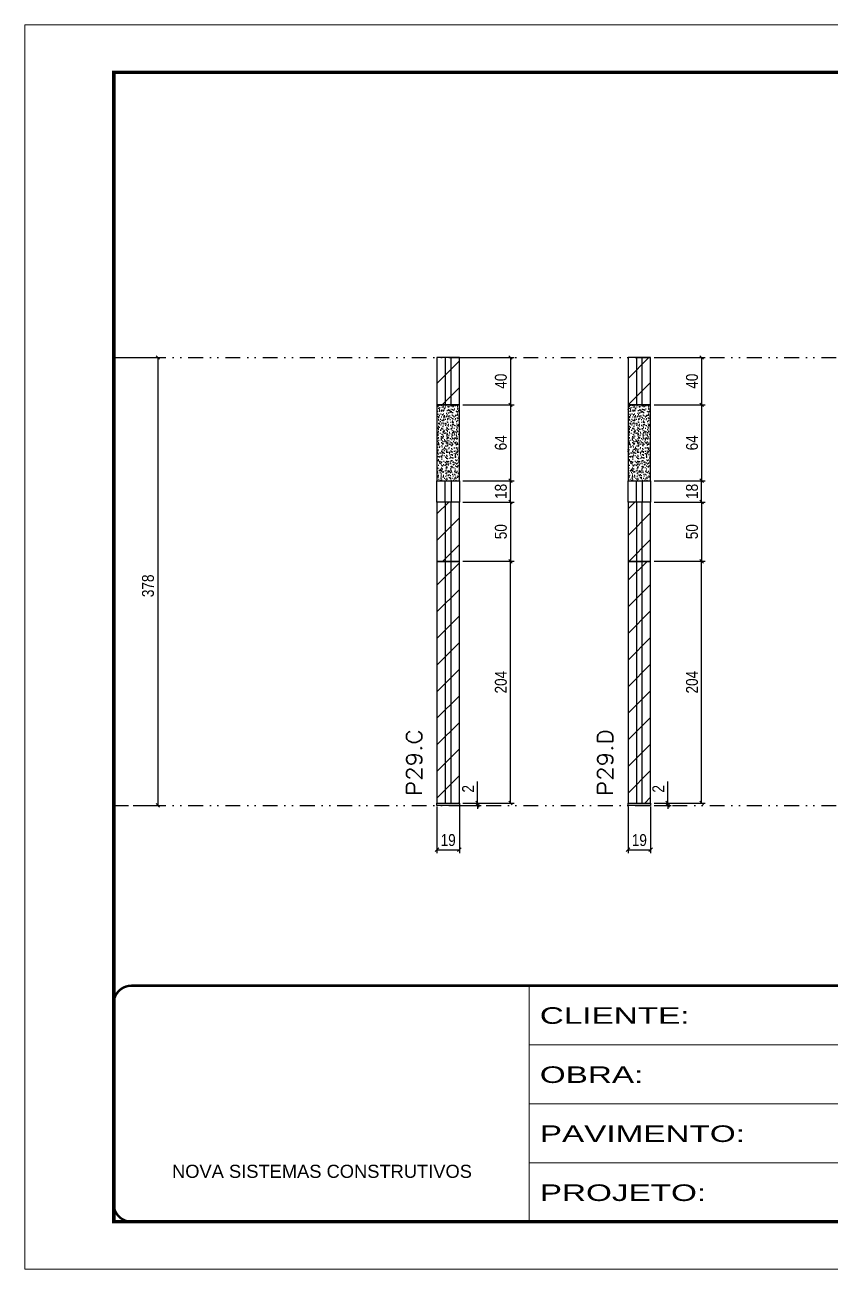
# Model space of a CAD drawing. Extents: x 2949 to 9203, y -16089 to 12527.
# Drawn here: x 7718 to 8397, y -4603 to -3553 of the extents above; entities that cross this region are included whole.
import ezdxf

# ---------------------------------------------------------------- set-up
doc = ezdxf.new("R2010")
doc.units = 0
for name, pattern in [('CONTINUO', [0]), ('DASHED', [0.75, 0.5, -0.25]), ('DIVIDE2', [0.625, 0.25, -0.125, 0, -0.125, 0, -0.125])]:
    doc.linetypes.add(name, pattern=pattern)
for name, color, linetype in [('COTA', 241, 'Continuous'), ('cotas', 4, 'Continuous'), ('Nível', 160, 'Continuous'), ('Painéis', 200, 'Continuous'), ('SARR_2.2x7', 40, 'Continuous')]:
    doc.layers.add(name, color=color, linetype=linetype)
for name, color, linetype, lineweight in [('Folhas', 255, 'Continuous', 9), ('Hachura', 251, 'Continuous', 9), ('SARRAFO DE PRESSAO', 251, 'DASHED', 9), ('Texto Seção', 7, 'Continuous', 15)]:
    doc.layers.add(name, color=color, linetype=linetype, lineweight=lineweight)
doc.styles.add('ARIAL', font='arial.ttf')
doc.styles.add('COTA TECNICA', font='techl___.ttf', dxfattribs={"height": 10})
doc.styles.add('COTA TECNICA-50', font='techl___.ttf', dxfattribs={"height": 10})
doc.styles.add('REGUA-120', font='ROMANS.shx', dxfattribs={"height": 15})
doc.styles.add('Tecnologia', font='')
doc.styles.get('Tecnologia').set_extended_font_data('Forgotten Futurist')
doc.dimstyles.new('COTA PAINEL-50', dxfattribs={"dimtxt": 10, "dimasz": 3, "dimexe": 3, "dimexo": 3, "dimgap": 3, "dimtad": 1, "dimdec": 1, "dimzin": 12, "dimdsep": 46, "dimtxsty": 'COTA TECNICA-50', "dimblk1": 'OBLIQUE', "dimblk2": 'OBLIQUE', "dimsah": 1, "dimcen": 0.9, "dimclrd": 4, "dimclre": 4, "dimclrt": 240, "dimadec": 1, "dimazin": 3, "dimtfac": 1, "dimtdec": 1, "dimtmove": 0, "dimatfit": 3, "dimfxl": 1, "dimtolj": 1, "dimtzin": 12, "dimarcsym": 0})
doc.dimstyles.new('PAINEL', dxfattribs={"dimtxt": 10, "dimasz": 3, "dimexe": 3, "dimexo": 3, "dimgap": 3, "dimtad": 1, "dimdec": 1, "dimzin": 12, "dimdsep": 46, "dimtxsty": 'COTA TECNICA', "dimblk1": 'OBLIQUE', "dimblk2": 'OBLIQUE', "dimsah": 1, "dimcen": 0.9, "dimclrd": 4, "dimclre": 4, "dimclrt": 240, "dimadec": 1, "dimazin": 3, "dimtfac": 1, "dimtdec": 1, "dimtmove": 0, "dimatfit": 3, "dimfxl": 1, "dimtolj": 1, "dimtzin": 12, "dimarcsym": 0})
pattern_1 = [(45, (-122888.467, -34199.222), (-11.2253202, 11.2253202), [])]
pattern_2 = [(45, (13.5, 3405.725), (-11.22532, 11.22532), [])]

# ---------------------------------------------------------------- blocks, each defined once
blk = doc.blocks.new('9999999999')
at = {"color": 30, "linetype": 'CONTINUO'}
for p, q in [((98564.6, 34230.2), (98564.6, 34429.4)), ((98564.6, 34379.6), (99584, 34379.6)), ((98564.6, 34329.8), (99488, 34329.8)), ((98564.6, 34280), (99488, 34280))]:
    blk.add_line(p, q, dxfattribs=at)
at = {"color": 30, "linetype": 'CONTINUO', "const_width": 2}
blk.add_lwpolyline([(99584, 34230.2), (99584, 34414.4, 0.414214), (99569, 34429.4), (98229, 34429.4, 0.414214), (98214, 34414.4), (98214, 34245.2, 0.414214), (98229, 34230.2), (99584, 34230.2)], format="xyb", dxfattribs=at)
at = {"layer": 'Folhas'}
blk.add_lwpolyline([(98139, 34190.2), (99624, 34190.2), (99624, 35240.2), (98139, 35240.2)], close=True, dxfattribs=at)
at = {"layer": 'Folhas', "color": 30, "const_width": 3}
blk.add_lwpolyline([(98214, 34230.2), (99584, 34230.2), (99584, 35200.2), (98214, 35200.2)], close=True, dxfattribs=at)
at = {"color": 7, "linetype": 'Continuous', "ltscale": 5, "style": 'ARIAL'}
blk.add_text('NOVA SISTEMAS CONSTRUTIVOS', height=11.059, dxfattribs=at).set_placement((98263.2, 34267.2))
at = {"layer": 'Folhas', "color": 7, "style": 'Tecnologia', "width": 1.5}
for s, p in [('CLIENTE:', (98573.7, 34397.2)), ('OBRA:', (98573.7, 34347.3)), ('PAVIMENTO:', (98573.7, 34297.5)), ('PROJETO:', (98573.7, 34247.7))]:
    blk.add_text(s, height=14, dxfattribs=at).set_placement(p)
blk = doc.blocks.new('_Oblique')
at = {"color": 0, "linetype": 'ByBlock', "lineweight": -2}
blk.add_line((-0.5, -0.5), (0.5, 0.5), dxfattribs=at)
blk = doc.blocks.new('*D1842')
at = {"layer": 'cotas', "color": 4, "linetype": 'ByBlock', "lineweight": -2, "transparency": 16777216}
for p, q in [((7795.5, -3834), (7832.8, -3834)), ((7829.8, -3834), (7829.8, -4212)), ((7809, -4212), (7832.8, -4212))]:
    blk.add_line(p, q, dxfattribs=at)
at = {"layer": 'Defpoints', "color": 0, "linetype": 'ByBlock', "transparency": 16777216}
for p in [(7792.5, -3834), (7806, -4212), (7829.8, -4212)]:
    blk.add_point(p, dxfattribs=at)
at = {"layer": 'cotas', "color": 4, "linetype": 'ByBlock', "lineweight": -2, "transparency": 16777216, "xscale": 3, "yscale": 3, "zscale": 3}
for p, rotation in [((7829.8, -3834), 90), ((7829.8, -4212), 270)]:
    blk.add_blockref('_Oblique', p, dxfattribs=dict(at, rotation=rotation))
at = {"layer": 'cotas', "color": 240, "linetype": 'ByBlock', "transparency": 16777216, "insert": (7821.5, -4026.7), "char_height": 10, "attachment_point": 5, "rotation": 90, "style": 'COTA TECNICA'}
blk.add_mtext('\\A1;378', dxfattribs=at)
blk = doc.blocks.new('*D1828')
at = {"layer": 'COTA', "color": 4, "lineweight": -2, "transparency": 16777216}
for p, q in [((8065.4, -4213), (8065.4, -4252.4)), ((8084.4, -4213), (8084.4, -4252.4)), ((8065.4, -4249.4), (8084.4, -4249.4))]:
    blk.add_line(p, q, dxfattribs=at)
at = {"layer": 'Defpoints', "color": 0, "transparency": 16777216}
for p in [(8065.4, -4210), (8084.4, -4210), (8084.4, -4249.4)]:
    blk.add_point(p, dxfattribs=at)
at = {"layer": 'COTA', "color": 4, "lineweight": -2, "transparency": 16777216, "xscale": 3, "yscale": 3, "zscale": 3, "rotation": 180}
blk.add_blockref('_Oblique', (8065.4, -4249.4), dxfattribs=at)
at = {"layer": 'COTA', "color": 4, "lineweight": -2, "transparency": 16777216, "xscale": 3, "yscale": 3, "zscale": 3}
blk.add_blockref('_Oblique', (8084.4, -4249.4), dxfattribs=at)
at = {"layer": 'COTA', "color": 240, "transparency": 16777216, "insert": (8074.9, -4241.3), "char_height": 10, "attachment_point": 5, "style": 'COTA TECNICA'}
blk.add_mtext('\\A1;19', dxfattribs=at)
blk = doc.blocks.new('*D1829')
at = {"layer": 'COTA', "color": 4, "lineweight": -2, "transparency": 16777216}
for p, q in [((8099.7, -4210), (8099.7, -4191.9)), ((8087.4, -4210), (8102.7, -4210)), ((8099.7, -4212), (8099.7, -4210)), ((8087.4, -4212), (8102.7, -4212)), ((8099.7, -4212), (8099.7, -4215))]:
    blk.add_line(p, q, dxfattribs=at)
at = {"layer": 'Defpoints', "color": 0, "transparency": 16777216}
for p in [(8084.4, -4210), (8099.7, -4210), (8084.4, -4212)]:
    blk.add_point(p, dxfattribs=at)
at = {"layer": 'COTA', "color": 4, "lineweight": -2, "transparency": 16777216, "xscale": 3, "yscale": 3, "zscale": 3}
for p, rotation in [((8099.7, -4210), 270), ((8099.7, -4212), 90)]:
    blk.add_blockref('_Oblique', p, dxfattribs=dict(at, rotation=rotation))
at = {"layer": 'COTA', "color": 240, "transparency": 16777216, "insert": (8091.7, -4198), "char_height": 10, "attachment_point": 5, "rotation": 90, "style": 'COTA TECNICA-50'}
blk.add_mtext('\\A1;2', dxfattribs=at)
blk = doc.blocks.new('*D1852')
at = {"layer": 'COTA', "color": 4, "linetype": 'ByBlock', "lineweight": -2, "transparency": 16777216}
for p, q in [((8087.4, -3874), (8130.5, -3874)), ((8127.5, -3874), (8127.5, -3938)), ((8087.4, -3938), (8130.5, -3938))]:
    blk.add_line(p, q, dxfattribs=at)
at = {"layer": 'Defpoints', "color": 0, "linetype": 'ByBlock', "transparency": 16777216}
for p in [(8084.4, -3874), (8084.4, -3938), (8127.5, -3938)]:
    blk.add_point(p, dxfattribs=at)
at = {"layer": 'COTA', "color": 4, "linetype": 'ByBlock', "lineweight": -2, "transparency": 16777216, "xscale": 3, "yscale": 3, "zscale": 3}
for p, rotation in [((8127.5, -3874), 90), ((8127.5, -3938), 270)]:
    blk.add_blockref('_Oblique', p, dxfattribs=dict(at, rotation=rotation))
at = {"layer": 'COTA', "color": 240, "linetype": 'ByBlock', "transparency": 16777216, "insert": (8119.4, -3906), "char_height": 10, "attachment_point": 5, "rotation": 90, "style": 'COTA TECNICA'}
blk.add_mtext('\\A1;64', dxfattribs=at)
blk = doc.blocks.new('*D1853')
at = {"layer": 'COTA', "color": 4, "linetype": 'ByBlock', "lineweight": -2, "transparency": 16777216}
for p, q in [((8087.4, -4006), (8130.5, -4006)), ((8127.5, -4210), (8127.5, -4006)), ((8087.4, -4210), (8130.5, -4210))]:
    blk.add_line(p, q, dxfattribs=at)
at = {"layer": 'Defpoints', "color": 0, "linetype": 'ByBlock', "transparency": 16777216}
for p in [(8084.4, -4006), (8127.5, -4006), (8084.4, -4210)]:
    blk.add_point(p, dxfattribs=at)
at = {"layer": 'COTA', "color": 4, "linetype": 'ByBlock', "lineweight": -2, "transparency": 16777216, "xscale": 3, "yscale": 3, "zscale": 3}
for p, rotation in [((8127.5, -4006), 90), ((8127.5, -4210), 270)]:
    blk.add_blockref('_Oblique', p, dxfattribs=dict(at, rotation=rotation))
at = {"layer": 'COTA', "color": 240, "linetype": 'ByBlock', "transparency": 16777216, "insert": (8119.4, -4108), "char_height": 10, "attachment_point": 5, "rotation": 90, "style": 'COTA TECNICA'}
blk.add_mtext('\\A1;204', dxfattribs=at)
blk = doc.blocks.new('*D1830')
at = {"layer": 'COTA', "color": 4, "lineweight": -2, "transparency": 16777216}
for p, q in [((8226.8, -4213), (8226.8, -4252.4)), ((8245.8, -4213), (8245.8, -4252.4)), ((8226.8, -4249.4), (8245.8, -4249.4))]:
    blk.add_line(p, q, dxfattribs=at)
at = {"layer": 'Defpoints', "color": 0, "transparency": 16777216}
for p in [(8226.8, -4210), (8245.8, -4210), (8245.8, -4249.4)]:
    blk.add_point(p, dxfattribs=at)
at = {"layer": 'COTA', "color": 4, "lineweight": -2, "transparency": 16777216, "xscale": 3, "yscale": 3, "zscale": 3, "rotation": 180}
blk.add_blockref('_Oblique', (8226.8, -4249.4), dxfattribs=at)
at = {"layer": 'COTA', "color": 4, "lineweight": -2, "transparency": 16777216, "xscale": 3, "yscale": 3, "zscale": 3}
blk.add_blockref('_Oblique', (8245.8, -4249.4), dxfattribs=at)
at = {"layer": 'COTA', "color": 240, "transparency": 16777216, "insert": (8236.3, -4241.3), "char_height": 10, "attachment_point": 5, "style": 'COTA TECNICA'}
blk.add_mtext('\\A1;19', dxfattribs=at)
blk = doc.blocks.new('*D1831')
at = {"layer": 'COTA', "color": 4, "lineweight": -2, "transparency": 16777216}
for p, q in [((8260.3, -4210), (8260.3, -4191.9)), ((8248.8, -4210), (8263.3, -4210)), ((8260.3, -4212), (8260.3, -4210)), ((8248.8, -4212), (8263.3, -4212)), ((8260.3, -4212), (8260.3, -4215))]:
    blk.add_line(p, q, dxfattribs=at)
at = {"layer": 'Defpoints', "color": 0, "transparency": 16777216}
for p in [(8245.8, -4210), (8260.3, -4210), (8245.8, -4212)]:
    blk.add_point(p, dxfattribs=at)
at = {"layer": 'COTA', "color": 4, "lineweight": -2, "transparency": 16777216, "xscale": 3, "yscale": 3, "zscale": 3}
for p, rotation in [((8260.3, -4210), 270), ((8260.3, -4212), 90)]:
    blk.add_blockref('_Oblique', p, dxfattribs=dict(at, rotation=rotation))
at = {"layer": 'COTA', "color": 240, "transparency": 16777216, "insert": (8252.3, -4198), "char_height": 10, "attachment_point": 5, "rotation": 90, "style": 'COTA TECNICA-50'}
blk.add_mtext('\\A1;2', dxfattribs=at)
blk = doc.blocks.new('*D1854')
at = {"layer": 'COTA', "color": 4, "linetype": 'ByBlock', "lineweight": -2, "transparency": 16777216}
for p, q in [((8248.8, -3874), (8291.9, -3874)), ((8288.9, -3874), (8288.9, -3938)), ((8248.8, -3938), (8291.9, -3938))]:
    blk.add_line(p, q, dxfattribs=at)
at = {"layer": 'Defpoints', "color": 0, "linetype": 'ByBlock', "transparency": 16777216}
for p in [(8245.8, -3874), (8245.8, -3938), (8288.9, -3938)]:
    blk.add_point(p, dxfattribs=at)
at = {"layer": 'COTA', "color": 4, "linetype": 'ByBlock', "lineweight": -2, "transparency": 16777216, "xscale": 3, "yscale": 3, "zscale": 3}
for p, rotation in [((8288.9, -3874), 90), ((8288.9, -3938), 270)]:
    blk.add_blockref('_Oblique', p, dxfattribs=dict(at, rotation=rotation))
at = {"layer": 'COTA', "color": 240, "linetype": 'ByBlock', "transparency": 16777216, "insert": (8280.8, -3906), "char_height": 10, "attachment_point": 5, "rotation": 90, "style": 'COTA TECNICA'}
blk.add_mtext('\\A1;64', dxfattribs=at)
blk = doc.blocks.new('*D1855')
at = {"layer": 'COTA', "color": 4, "linetype": 'ByBlock', "lineweight": -2, "transparency": 16777216}
for p, q in [((8248.8, -4006), (8291.9, -4006)), ((8288.9, -4210), (8288.9, -4006)), ((8248.8, -4210), (8291.9, -4210))]:
    blk.add_line(p, q, dxfattribs=at)
at = {"layer": 'Defpoints', "color": 0, "linetype": 'ByBlock', "transparency": 16777216}
for p in [(8245.8, -4006), (8288.9, -4006), (8245.8, -4210)]:
    blk.add_point(p, dxfattribs=at)
at = {"layer": 'COTA', "color": 4, "linetype": 'ByBlock', "lineweight": -2, "transparency": 16777216, "xscale": 3, "yscale": 3, "zscale": 3}
for p, rotation in [((8288.9, -4006), 90), ((8288.9, -4210), 270)]:
    blk.add_blockref('_Oblique', p, dxfattribs=dict(at, rotation=rotation))
at = {"layer": 'COTA', "color": 240, "linetype": 'ByBlock', "transparency": 16777216, "insert": (8280.8, -4108), "char_height": 10, "attachment_point": 5, "rotation": 90, "style": 'COTA TECNICA'}
blk.add_mtext('\\A1;204', dxfattribs=at)
blk = doc.blocks.new('*D1833')
at = {"layer": 'COTA', "color": 4, "linetype": 'ByBlock', "lineweight": -2, "transparency": 16777216}
for p, q in [((8087.4, -3956), (8130.5, -3956)), ((8127.5, -3956), (8127.5, -4006)), ((8087.4, -4006), (8130.5, -4006))]:
    blk.add_line(p, q, dxfattribs=at)
at = {"layer": 'Defpoints', "color": 0, "linetype": 'ByBlock', "transparency": 16777216}
for p in [(8084.4, -3956), (8084.4, -4006), (8127.5, -4006)]:
    blk.add_point(p, dxfattribs=at)
at = {"layer": 'COTA', "color": 4, "linetype": 'ByBlock', "lineweight": -2, "transparency": 16777216, "xscale": 3, "yscale": 3, "zscale": 3}
for p, rotation in [((8127.5, -3956), 90), ((8127.5, -4006), 270)]:
    blk.add_blockref('_Oblique', p, dxfattribs=dict(at, rotation=rotation))
at = {"layer": 'COTA', "color": 240, "linetype": 'ByBlock', "transparency": 16777216, "insert": (8119.4, -3981), "char_height": 10, "attachment_point": 5, "rotation": 90, "style": 'COTA TECNICA'}
blk.add_mtext('\\A1;50', dxfattribs=at)
blk = doc.blocks.new('*D1834')
at = {"layer": 'COTA', "color": 4, "linetype": 'ByBlock', "lineweight": -2, "transparency": 16777216}
for p, q in [((8248.8, -3956), (8291.9, -3956)), ((8288.9, -3956), (8288.9, -4006)), ((8248.8, -4006), (8291.9, -4006))]:
    blk.add_line(p, q, dxfattribs=at)
at = {"layer": 'Defpoints', "color": 0, "linetype": 'ByBlock', "transparency": 16777216}
for p in [(8245.8, -3956), (8245.8, -4006), (8288.9, -4006)]:
    blk.add_point(p, dxfattribs=at)
at = {"layer": 'COTA', "color": 4, "linetype": 'ByBlock', "lineweight": -2, "transparency": 16777216, "xscale": 3, "yscale": 3, "zscale": 3}
for p, rotation in [((8288.9, -3956), 90), ((8288.9, -4006), 270)]:
    blk.add_blockref('_Oblique', p, dxfattribs=dict(at, rotation=rotation))
at = {"layer": 'COTA', "color": 240, "linetype": 'ByBlock', "transparency": 16777216, "insert": (8280.8, -3981), "char_height": 10, "attachment_point": 5, "rotation": 90, "style": 'COTA TECNICA'}
blk.add_mtext('\\A1;50', dxfattribs=at)
blk = doc.blocks.new('*D2514')
at = {"layer": 'COTA', "color": 4, "lineweight": -2, "transparency": 16777216}
for p, q in [((8087.4, -3834), (8130.5, -3834)), ((8127.5, -3834), (8127.5, -3874)), ((8087.4, -3874), (8130.5, -3874))]:
    blk.add_line(p, q, dxfattribs=at)
at = {"layer": 'Defpoints', "color": 0, "transparency": 16777216}
for p in [(8084.4, -3834), (8084.4, -3874), (8127.5, -3874)]:
    blk.add_point(p, dxfattribs=at)
at = {"layer": 'COTA', "color": 4, "lineweight": -2, "transparency": 16777216, "xscale": 3, "yscale": 3, "zscale": 3}
for p, rotation in [((8127.5, -3834), 90), ((8127.5, -3874), 270)]:
    blk.add_blockref('_Oblique', p, dxfattribs=dict(at, rotation=rotation))
at = {"layer": 'COTA', "color": 240, "transparency": 16777216, "insert": (8119.4, -3854), "char_height": 10, "attachment_point": 5, "rotation": 90, "style": 'COTA TECNICA-50'}
blk.add_mtext('\\A1;40', dxfattribs=at)
blk = doc.blocks.new('*D2515')
at = {"layer": 'COTA', "color": 4, "lineweight": -2, "transparency": 16777216}
for p, q in [((8248.8, -3834), (8291.9, -3834)), ((8288.9, -3834), (8288.9, -3874)), ((8248.8, -3874), (8291.9, -3874))]:
    blk.add_line(p, q, dxfattribs=at)
at = {"layer": 'Defpoints', "color": 0, "transparency": 16777216}
for p in [(8245.8, -3834), (8245.8, -3874), (8288.9, -3874)]:
    blk.add_point(p, dxfattribs=at)
at = {"layer": 'COTA', "color": 4, "lineweight": -2, "transparency": 16777216, "xscale": 3, "yscale": 3, "zscale": 3}
for p, rotation in [((8288.9, -3834), 90), ((8288.9, -3874), 270)]:
    blk.add_blockref('_Oblique', p, dxfattribs=dict(at, rotation=rotation))
at = {"layer": 'COTA', "color": 240, "transparency": 16777216, "insert": (8280.8, -3854), "char_height": 10, "attachment_point": 5, "rotation": 90, "style": 'COTA TECNICA-50'}
blk.add_mtext('\\A1;40', dxfattribs=at)
blk = doc.blocks.new('*D2854')
at = {"layer": 'COTA', "color": 4, "lineweight": -2, "transparency": 16777216}
for p, q in [((8087.4, -3938), (8130.5, -3938)), ((8127.5, -3956), (8127.5, -3938)), ((8087.4, -3956), (8130.5, -3956))]:
    blk.add_line(p, q, dxfattribs=at)
at = {"layer": 'Defpoints', "color": 0, "transparency": 16777216}
for p in [(8084.4, -3938), (8127.5, -3938), (8084.4, -3956)]:
    blk.add_point(p, dxfattribs=at)
at = {"layer": 'COTA', "color": 4, "lineweight": -2, "transparency": 16777216, "xscale": 3, "yscale": 3, "zscale": 3}
for p, rotation in [((8127.5, -3938), 90), ((8127.5, -3956), 270)]:
    blk.add_blockref('_Oblique', p, dxfattribs=dict(at, rotation=rotation))
at = {"layer": 'COTA', "color": 240, "transparency": 16777216, "insert": (8119.4, -3947), "char_height": 10, "attachment_point": 5, "rotation": 90, "style": 'COTA TECNICA-50'}
blk.add_mtext('\\A1;18', dxfattribs=at)
blk = doc.blocks.new('*D2855')
at = {"layer": 'COTA', "color": 4, "lineweight": -2, "transparency": 16777216}
for p, q in [((8248.8, -3938), (8291.9, -3938)), ((8288.9, -3956), (8288.9, -3938)), ((8248.8, -3956), (8291.9, -3956))]:
    blk.add_line(p, q, dxfattribs=at)
at = {"layer": 'Defpoints', "color": 0, "transparency": 16777216}
for p in [(8245.8, -3938), (8288.9, -3938), (8245.8, -3956)]:
    blk.add_point(p, dxfattribs=at)
at = {"layer": 'COTA', "color": 4, "lineweight": -2, "transparency": 16777216, "xscale": 3, "yscale": 3, "zscale": 3}
for p, rotation in [((8288.9, -3938), 90), ((8288.9, -3956), 270)]:
    blk.add_blockref('_Oblique', p, dxfattribs=dict(at, rotation=rotation))
at = {"layer": 'COTA', "color": 240, "transparency": 16777216, "insert": (8280.8, -3947), "char_height": 10, "attachment_point": 5, "rotation": 90, "style": 'COTA TECNICA-50'}
blk.add_mtext('\\A1;18', dxfattribs=at)

msp = doc.modelspace()

# ---------------------------------------------------------------- hatches: boundary and pattern name
at = {"layer": 'COTA', "linetype": 'ByBlock'}
h = msp.add_hatch(dxfattribs=at)
h.set_pattern_fill('AR-CONC', color=256, scale=0.03)
h.set_pattern_definition([(50, (-123826.207, -37683.947), (5.46554007, -0.47817257), [0.5715, -6.2865]), (355, (-123826.207, -37683.947), (-1.05730264, 5.73170536), [0.4572, -5.02921753]), (100.4514447, (-123825.7515, -37683.987), (4.40823741, 5.25353256), [0.48570026, -5.34270734]), (46.1842, (-123826.207, -37682.423), (8.13237123, -1.26126984), [0.85725, -9.42975]), (96.6355576, (-123825.529, -37682.528), (7.122124, 7.42278374), [0.7285507, -8.01406824]), (351.184151, (-123826.207, -37682.423), (7.122124, 7.42278374), [0.685799, -7.54379196]), (21, (-123825.445, -37682.804), (4.54843174, -3.06795595), [0.5715, -6.2865]), (326, (-123825.445, -37682.804), (1.85406085, 5.52563898), [0.4572, -5.0292]), (71.451445, (-123825.066, -37683.0596), (6.40249258, 2.45768307), [0.48570026, -5.34269813]), (37.5, (-123826.207, -37683.947), (0.092658098, 2.536651166), [0, -4.96824, 0, -5.1054, 0, -5.04825]), (7.5, (-123826.207, -37683.947), (2.004589875, 3.005417245), [0, -2.91084, 0, -4.85394, 0, -1.92405]), (327.5, (-123827.9062, -37683.947), (4.067717855, -0.17186232), [0, -1.905, 0, -5.9436, 0, -7.8867]), (317.5, (-123828.668, -37683.947), (4.44387544, 0.76279473), [0, -2.4765, 0, -3.94716, 0, -5.6007])])
h.paths.add_polyline_path([(8084.45, -3874.03), (8065.45, -3874.03), (8065.45, -3938.03), (8084.45, -3938.03)])
h = msp.add_hatch(dxfattribs=at)
h.set_pattern_fill('AR-CONC', color=256, scale=0.03)
h.set_pattern_definition([(50, (-123664.8526, -37683.947), (5.46554007, -0.47817257), [0.5715, -6.2865]), (355, (-123664.8526, -37683.947), (-1.05730264, 5.73170536), [0.4572, -5.02921753]), (100.4514447, (-123664.397, -37683.987), (4.40823741, 5.25353256), [0.48570026, -5.34270734]), (46.1842, (-123664.8526, -37682.423), (8.13237123, -1.26126984), [0.85725, -9.42975]), (96.6355576, (-123664.175, -37682.528), (7.122124, 7.42278374), [0.7285507, -8.01406824]), (351.184151, (-123664.853, -37682.423), (7.122124, 7.42278374), [0.685799, -7.54379196]), (21, (-123664.0906, -37682.804), (4.54843174, -3.06795595), [0.5715, -6.2865]), (326, (-123664.0906, -37682.804), (1.85406085, 5.52563898), [0.4572, -5.0292]), (71.451445, (-123663.7116, -37683.0596), (6.40249258, 2.45768307), [0.48570026, -5.34269813]), (37.5, (-123664.8526, -37683.947), (0.092658098, 2.536651166), [0, -4.96824, 0, -5.1054, 0, -5.04825]), (7.5, (-123664.8526, -37683.947), (2.004589875, 3.005417245), [0, -2.91084, 0, -4.85394, 0, -1.92405]), (327.5, (-123666.552, -37683.947), (4.067717855, -0.17186232), [0, -1.905, 0, -5.9436, 0, -7.8867]), (317.5, (-123667.314, -37683.947), (4.44387544, 0.76279473), [0, -2.4765, 0, -3.94716, 0, -5.6007])])
h.paths.add_polyline_path([(8245.8, -3874.03), (8226.8, -3874.03), (8226.8, -3938.03), (8245.8, -3938.03)])
at = {"layer": 'Hachura'}
h = msp.add_hatch(dxfattribs=at)
h.set_pattern_fill('ANSI31', color=256, scale=5)
h.paths.add_polyline_path([(8084.45, -3834.03), (8065.45, -3834.03), (8065.45, -3874.03), (8084.45, -3874.03)])
h = msp.add_hatch(dxfattribs=at)
h.set_pattern_fill('ANSI31', color=256, scale=5)
h.paths.add_polyline_path([(8245.8, -3834.03), (8226.8, -3834.03), (8226.8, -3874.03), (8245.8, -3874.03)])
h = msp.add_hatch(dxfattribs=at)
h.set_pattern_fill('ANSI31', color=256, scale=5)
h.set_pattern_definition(pattern_2)
h.paths.add_polyline_path([(8084.45, -3956.03), (8065.45, -3956.03), (8065.45, -4006.03), (8084.45, -4006.03)])
h = msp.add_hatch(dxfattribs=at)
h.set_pattern_fill('ANSI31', color=256, scale=5)
h.set_pattern_definition(pattern_2)
h.paths.add_polyline_path([(8245.8, -3956.03), (8226.8, -3956.03), (8226.8, -4006.03), (8245.8, -4006.03)])
at = {"layer": 'Hachura', "linetype": 'ByBlock'}
h = msp.add_hatch(dxfattribs=at)
h.set_pattern_fill('ANSI31', color=256, scale=5)
h.set_pattern_definition(pattern_1)
h.paths.add_polyline_path([(8084.45, -4006.03), (8065.45, -4006.03), (8065.45, -4210.03), (8084.45, -4210.03)])
h = msp.add_hatch(dxfattribs=at)
h.set_pattern_fill('ANSI31', color=256, scale=5)
h.set_pattern_definition(pattern_1)
h.paths.add_polyline_path([(8245.8, -4006.03), (8226.8, -4006.03), (8226.8, -4210.03), (8245.8, -4210.03)])

# ---------------------------------------------------------------- linework, layer by layer
at = {"layer": 'COTA', "linetype": 'ByBlock'}
for points in [[(8065.45, -3938.03), (8084.45, -3938.03), (8084.45, -3874.03), (8065.45, -3874.03)], [(8226.8, -3938.03), (8245.8, -3938.03), (8245.8, -3874.03), (8226.8, -3874.03)]]:
    msp.add_lwpolyline(points, close=True, dxfattribs=at)
at = {"layer": 'Nível', "color": 4, "linetype": 'DIVIDE2', "ltscale": 50}
for p, q in [((7792.53, -3834.03), (9162.53, -3834.03)), ((7792.53, -4212.03), (9162.53, -4212.03))]:
    msp.add_line(p, q, dxfattribs=at)
at = {"layer": 'Painéis'}
for p, q in [((8084.45, -3834.03), (8065.45, -3834.03)), ((8065.45, -3834.03), (8065.45, -3874.03)), ((8084.45, -3874.03), (8084.45, -3834.03)), ((8245.8, -3834.03), (8226.8, -3834.03)), ((8226.8, -3834.03), (8226.8, -3874.03)), ((8245.8, -3874.03), (8245.8, -3834.03)), ((8065.45, -3874.03), (8084.45, -3874.03)), ((8226.8, -3874.03), (8245.8, -3874.03)), ((8065.45, -3938.03), (8084.45, -3938.03)), ((8065.45, -3956.03), (8065.45, -3938.03)), ((8084.45, -3938.03), (8084.45, -3956.03)), ((8226.8, -3938.03), (8245.8, -3938.03)), ((8226.8, -3956.03), (8226.8, -3938.03)), ((8245.8, -3938.03), (8245.8, -3956.03)), ((8084.45, -3956.03), (8065.45, -3956.03)), ((8084.45, -4006.03), (8065.45, -4006.03)), ((8065.45, -4006.03), (8065.45, -4210.03)), ((8065.45, -4006.03), (8084.45, -4006.03)), ((8084.45, -4210.03), (8084.45, -4006.03)), ((8245.8, -4006.03), (8226.8, -4006.03)), ((8226.8, -4006.03), (8226.8, -4210.03)), ((8226.8, -4006.03), (8245.8, -4006.03)), ((8245.8, -4210.03), (8245.8, -4006.03)), ((8065.45, -4210.03), (8084.45, -4210.03)), ((8226.8, -4210.03), (8245.8, -4210.03))]:
    msp.add_line(p, q, dxfattribs=at)
at = {"layer": 'Painéis', "linetype": 'ByBlock'}
for p, q in [((8084.45, -3956.03), (8065.45, -3956.03)), ((8065.45, -3956.03), (8065.45, -4006.03)), ((8084.45, -4006.03), (8084.45, -3956.03)), ((8245.8, -3956.03), (8226.8, -3956.03)), ((8226.8, -3956.03), (8226.8, -4006.03)), ((8245.8, -4006.03), (8245.8, -3956.03)), ((8065.45, -4006.03), (8084.45, -4006.03)), ((8226.8, -4006.03), (8245.8, -4006.03))]:
    msp.add_line(p, q, dxfattribs=at)
at = {"layer": 'Painéis'}
for points in [[(8065.45, -4210.03), (8084.45, -4210.03), (8084.45, -4212.03), (8065.45, -4212.03)], [(8226.8, -4210.03), (8245.8, -4210.03), (8245.8, -4212.03), (8226.8, -4212.03)]]:
    msp.add_lwpolyline(points, close=True, dxfattribs=at)
at = {"layer": 'SARR_2.2x7'}
for p, q in [((8072.45, -3834.03), (8072.45, -3874.03)), ((8077.45, -3874.03), (8077.45, -3834.03)), ((8233.8, -3834.03), (8233.8, -3874.03)), ((8238.8, -3874.03), (8238.8, -3834.03)), ((8072.45, -3956.03), (8072.45, -3938.03)), ((8077.45, -3938.03), (8077.45, -3956.03)), ((8233.8, -3956.03), (8233.8, -3938.03)), ((8238.8, -3938.03), (8238.8, -3956.03)), ((8072.45, -3956.03), (8072.45, -4006.03)), ((8077.45, -4006.03), (8077.45, -3956.03)), ((8233.8, -3956.03), (8233.8, -4006.03)), ((8238.8, -4006.03), (8238.8, -3956.03)), ((8072.45, -4006.03), (8072.45, -4210.03)), ((8077.45, -4210.03), (8077.45, -4006.03)), ((8233.8, -4006.03), (8233.8, -4210.03)), ((8238.8, -4210.03), (8238.8, -4006.03))]:
    msp.add_line(p, q, dxfattribs=at)

# ---------------------------------------------------------------- block references
at = {"layer": 'SARRAFO DE PRESSAO', "color": 6, "linetype": 'ByBlock'}
msp.add_blockref('9999999999', (-90421.44, -38793.52), dxfattribs=at)

# ---------------------------------------------------------------- texts
at = {"layer": 'Texto Seção', "style": 'REGUA-120', "width": 1.1}
for s, p in [('P29.C', (8052.68, -4204.14)), ('P29.D', (8214.03, -4204.14))]:
    msp.add_text(s, height=13, rotation=90, dxfattribs=at).set_placement(p)

# ---------------------------------------------------------------- dimensions: what is measured, and where the dimension line sits
at = {"layer": 'COTA'}
for base, p1, p2, picture, middle in [((8127.53, -3874.03), (8084.45, -3834.03), (8084.45, -3874.03), '*D2514', (8119.43, -3854.03)), ((8288.88, -3874.03), (8245.8, -3834.03), (8245.8, -3874.03), '*D2515', (8280.78, -3854.03)), ((8127.53, -3938.03), (8084.45, -3956.03), (8084.45, -3938.03), '*D2854', (8119.43, -3947.03)), ((8288.88, -3938.03), (8245.8, -3956.03), (8245.8, -3938.03), '*D2855', (8280.79, -3947.03))]:
    dim = msp.add_linear_dim(base=base, p1=p1, p2=p2, angle=90, dimstyle='COTA PAINEL-50', dxfattribs=at)
    dim.commit()
    dim.dimension.update_dxf_attribs({"geometry": picture, "text_midpoint": middle})
at = {"layer": 'COTA', "linetype": 'ByBlock'}
for base, p1, p2, picture, middle in [((8127.53, -3938.03), (8084.45, -3874.03), (8084.45, -3938.03), '*D1852', (8119.43, -3906.03)), ((8288.88, -3938.03), (8245.8, -3874.03), (8245.8, -3938.03), '*D1854', (8280.78, -3906.03)), ((8127.53, -4006.03), (8084.45, -3956.03), (8084.45, -4006.03), '*D1833', (8119.42, -3981.03)), ((8288.88, -4006.03), (8245.8, -3956.03), (8245.8, -4006.03), '*D1834', (8280.77, -3981.03)), ((8127.53, -4006.03), (8084.45, -4210.03), (8084.45, -4006.03), '*D1853', (8119.43, -4108.03)), ((8288.88, -4006.03), (8245.8, -4210.03), (8245.8, -4006.03), '*D1855', (8280.78, -4108.03))]:
    dim = msp.add_linear_dim(base=base, p1=p1, p2=p2, angle=90, dimstyle='PAINEL', dxfattribs=at)
    dim.commit()
    dim.dimension.update_dxf_attribs({"geometry": picture, "text_midpoint": middle})
at = {"layer": 'COTA'}
for base, p1, p2, picture, middle in [((8099.73, -4210.03), (8084.45, -4212.03), (8084.45, -4210.03), '*D1829', (8099.73, -4197.98)), ((8260.35, -4210.03), (8245.8, -4212.03), (8245.8, -4210.03), '*D1831', (8260.35, -4197.98))]:
    dim = msp.add_linear_dim(base=base, p1=p1, p2=p2, angle=90, dimstyle='COTA PAINEL-50', dxfattribs=at)
    dim.commit()
    dim.dimension.update_dxf_attribs({"geometry": picture, "text_midpoint": middle, "dimtype": 160})
for base, p1, p2, picture, middle in [((8084.45, -4249.38), (8065.45, -4210.03), (8084.45, -4210.03), '*D1828', (8074.95, -4241.29)), ((8245.8, -4249.38), (8226.8, -4210.03), (8245.8, -4210.03), '*D1830', (8236.3, -4241.29))]:
    dim = msp.add_linear_dim(base=base, p1=p1, p2=p2, dimstyle='PAINEL', override={"dimarcsym": 2}, dxfattribs=at)
    dim.commit()
    dim.dimension.update_dxf_attribs({"geometry": picture, "text_midpoint": middle})
at = {"layer": 'cotas', "linetype": 'ByBlock'}
dim = msp.add_linear_dim(base=(7829.75, -4212.03), p1=(7792.53, -3834.03), p2=(7806.03, -4212.03), angle=90, dimstyle='PAINEL', dxfattribs=at)
dim.commit()
dim.dimension.update_dxf_attribs({"geometry": '*D1842', "text_midpoint": (7829.75, -4026.67), "dimtype": 160})

doc.saveas('drawing.dxf')
